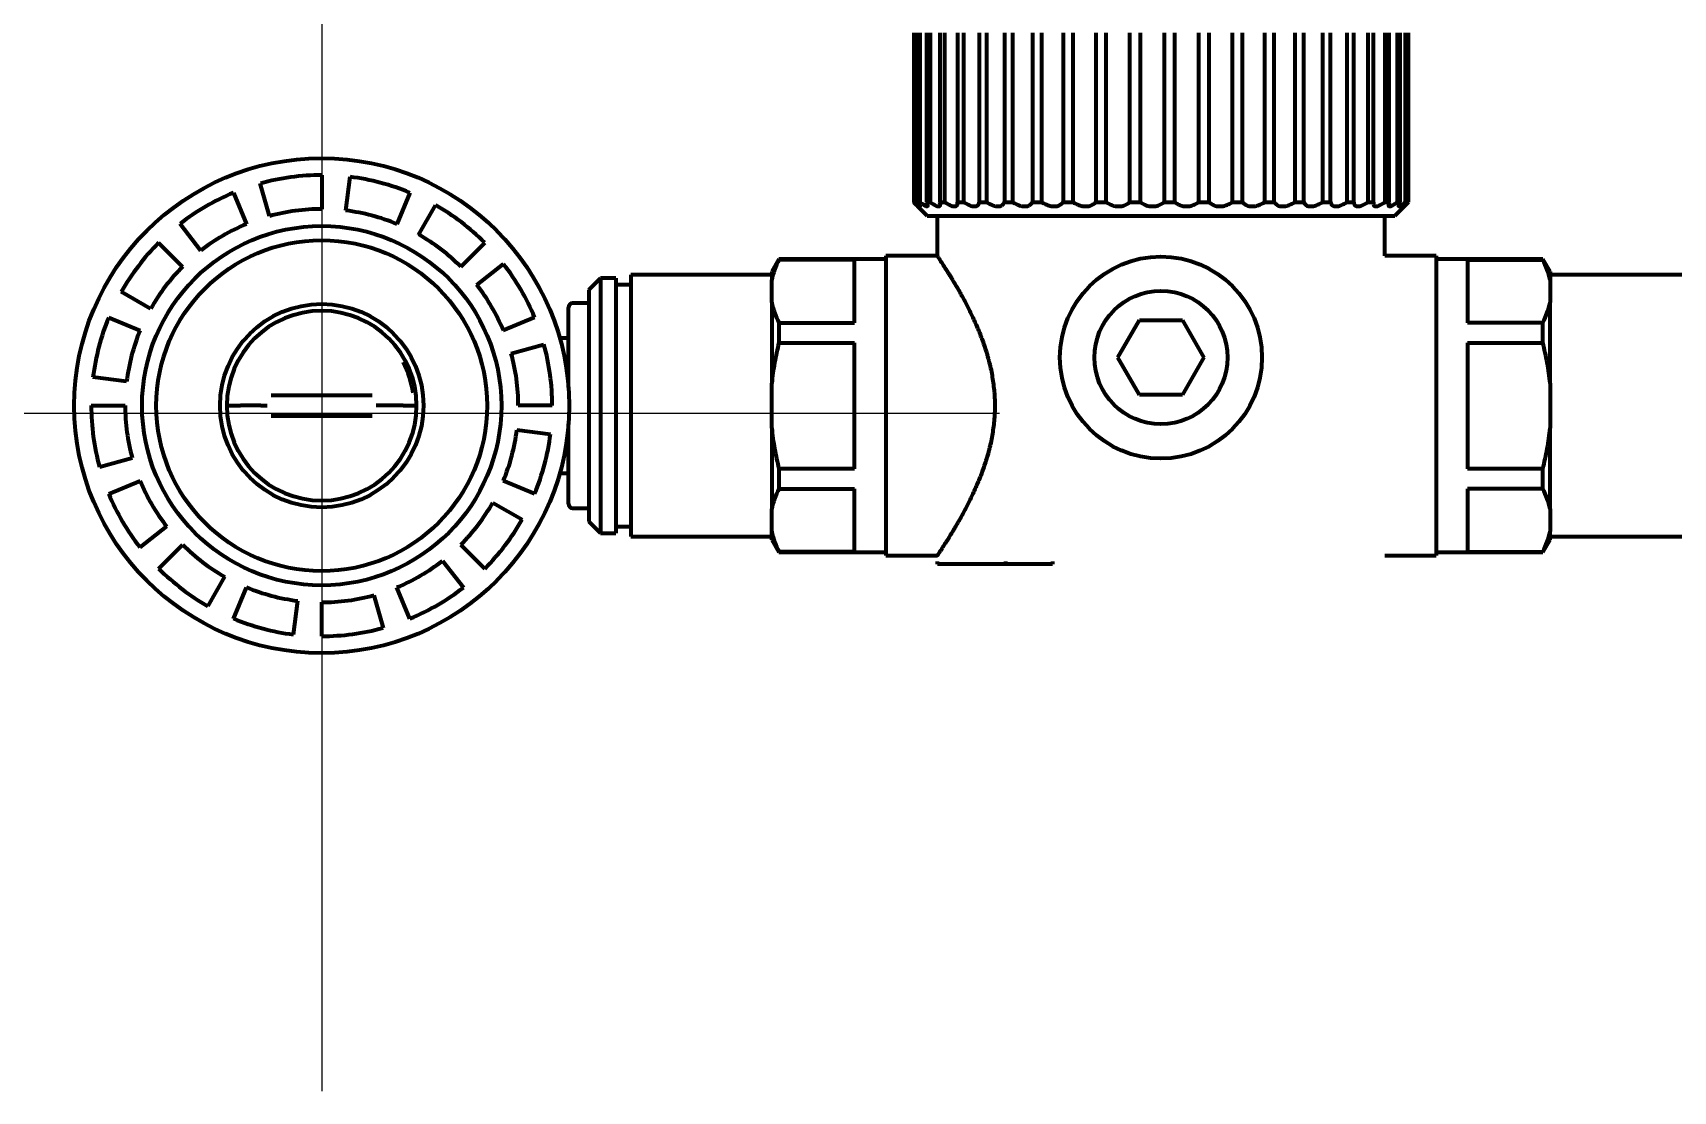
# Model space of a CAD drawing. Header units: inches. Extents: x -3077 to 7201, y 316 to 5463.
# Drawn here: x 6861.5 to 6982.5, y 1955.2 to 2033.3 of the extents above; entities that cross this region are included whole.
import ezdxf

# ---------------------------------------------------------------- set-up
doc = ezdxf.new("R2010")
doc.units = ezdxf.units.IN

# ---------------------------------------------------------------- blocks, each defined once
blk = doc.blocks.new('A$C773D0E90')
at = {"color": 4}
for p, q in [((0, 50), (0, -50)), ((-50, 0), (50, 0))]:
    blk.add_line(p, q, dxfattribs=at)

msp = doc.modelspace()

# ---------------------------------------------------------------- linework, layer by layer
at = {"linetype": 'Continuous', "lineweight": 70}
for p, q in [((6926.48, 2033.26), (6926.48, 2020.76)), ((6926.53, 2020.76), (6926.53, 2033.26)), ((6926.78, 2033.26), (6926.78, 2020.76)), ((6926.94, 2020.76), (6926.94, 2033.26)), ((6927.42, 2033.26), (6927.42, 2020.76)), ((6927.7, 2020.76), (6927.7, 2033.26)), ((6928.41, 2033.26), (6928.41, 2020.76)), ((6928.78, 2020.76), (6928.78, 2033.26)), ((6929.71, 2033.26), (6929.71, 2020.76)), ((6930.18, 2020.76), (6930.18, 2033.26)), ((6931.3, 2033.26), (6931.3, 2020.76)), ((6931.86, 2020.76), (6931.86, 2033.26)), ((6933.16, 2033.26), (6933.16, 2020.76)), ((6933.79, 2020.76), (6933.79, 2033.26)), ((6935.23, 2033.26), (6935.23, 2020.76)), ((6935.93, 2020.76), (6935.93, 2033.26)), ((6937.5, 2033.26), (6937.5, 2020.76)), ((6938.24, 2020.76), (6938.24, 2033.26)), ((6939.9, 2033.26), (6939.9, 2020.76)), ((6940.68, 2020.76), (6940.68, 2033.26)), ((6942.4, 2033.26), (6942.4, 2020.76)), ((6943.2, 2020.76), (6943.2, 2033.26)), ((6944.94, 2033.26), (6944.94, 2020.76)), ((6945.74, 2020.76), (6945.74, 2033.26)), ((6947.48, 2033.26), (6947.48, 2020.76)), ((6948.27, 2020.76), (6948.27, 2033.26)), ((6949.96, 2033.26), (6949.96, 2020.76)), ((6950.73, 2020.76), (6950.73, 2033.26)), ((6952.34, 2033.26), (6952.34, 2020.76)), ((6953.07, 2020.76), (6953.07, 2033.26)), ((6954.58, 2033.26), (6954.58, 2020.76)), ((6955.24, 2020.76), (6955.24, 2033.26)), ((6956.62, 2033.26), (6956.62, 2020.76)), ((6957.21, 2020.76), (6957.21, 2033.26)), ((6958.42, 2033.26), (6958.42, 2020.76)), ((6958.94, 2020.76), (6958.94, 2033.26)), ((6959.97, 2033.26), (6959.97, 2020.76)), ((6960.39, 2020.76), (6960.39, 2033.26)), ((6961.21, 2033.26), (6961.21, 2020.76)), ((6961.54, 2020.76), (6961.54, 2033.26)), ((6962.13, 2033.26), (6962.13, 2020.76)), ((6962.36, 2020.76), (6962.36, 2033.26)), ((6962.72, 2033.26), (6962.72, 2020.76)), ((6962.83, 2020.76), (6962.83, 2033.26)), ((6962.95, 2033.26), (6962.95, 2020.76)), ((6962.96, 2020.76), (6962.96, 2033.26)), ((6878.95, 2019.73), (6878.28, 2022.14)), ((6882.81, 2022.76), (6882.81, 2020.26)), ((6884.59, 2020.15), (6884.9, 2022.63)), ((6876.3, 2021.46), (6877.26, 2019.15)), ((6889.31, 2021.46), (6888.35, 2019.15)), ((6889.96, 2018.37), (6891.2, 2020.54)), ((6926.48, 2020.76), (6926.53, 2020.76)), ((6926.78, 2020.76), (6926.94, 2020.76)), ((6927.42, 2020.76), (6927.7, 2020.76)), ((6928.41, 2020.76), (6928.78, 2020.76)), ((6929.71, 2020.76), (6930.18, 2020.76)), ((6931.3, 2020.76), (6931.86, 2020.76)), ((6933.16, 2020.76), (6933.79, 2020.76)), ((6935.23, 2020.76), (6935.93, 2020.76)), ((6937.5, 2020.76), (6938.24, 2020.76)), ((6939.9, 2020.76), (6940.68, 2020.76)), ((6942.4, 2020.76), (6943.2, 2020.76)), ((6944.94, 2020.76), (6945.74, 2020.76)), ((6947.48, 2020.76), (6948.27, 2020.76)), ((6949.96, 2020.76), (6950.73, 2020.76)), ((6952.34, 2020.76), (6953.07, 2020.76)), ((6954.58, 2020.76), (6955.24, 2020.76)), ((6956.62, 2020.76), (6957.21, 2020.76)), ((6958.42, 2020.76), (6958.94, 2020.76)), ((6959.97, 2020.76), (6960.39, 2020.76)), ((6960.39, 2020.76), (6960.38, 2020.65)), ((6961.21, 2020.76), (6961.54, 2020.76)), ((6961.96, 2019.76), (6962.96, 2020.76)), ((6962.13, 2020.76), (6962.36, 2020.76)), ((6962.72, 2020.76), (6962.83, 2020.76)), ((6962.96, 2020.76), (6962.95, 2020.76)), ((6926.76, 2020.46), (6927.46, 2019.76)), ((6927.46, 2019.76), (6961.96, 2019.76)), ((6928.21, 2019.76), (6928.21, 2016.81)), ((6961.21, 2016.81), (6961.21, 2019.76)), ((6873.89, 2017.19), (6872.36, 2019.17)), ((6870.78, 2017.78), (6872.55, 2016.01)), ((6894.83, 2017.78), (6893.06, 2016.01)), ((6894.24, 2014.67), (6896.21, 2016.21)), ((6916.53, 2016.56), (6916.01, 2015.65)), ((6916.53, 2016.52), (6916.53, 2016.56)), ((6924.41, 2016.56), (6916.53, 2016.56)), ((6922.11, 2016.52), (6916.53, 2016.52)), ((6922.11, 2011.88), (6922.11, 2016.52)), ((6924.41, 2016.81), (6924.41, 2005.76)), ((6928.21, 2016.81), (6924.41, 2016.81)), ((6965.01, 2016.81), (6961.21, 2016.81)), ((6965.01, 2016.81), (6965.01, 1994.71)), ((6972.88, 2016.56), (6965.01, 2016.56)), ((6967.31, 2016.52), (6967.31, 2011.88)), ((6967.31, 2016.52), (6972.88, 2016.52)), ((6972.88, 2016.56), (6972.88, 2016.52)), ((6973.41, 2015.65), (6972.88, 2016.56)), ((6903.36, 2015.16), (6902.51, 2014.31)), ((6903.36, 2015.16), (6903.36, 1996.36)), ((6904.51, 2015.16), (6903.36, 2015.16)), ((6904.51, 2015.16), (6904.51, 1996.36)), ((6905.61, 2014.66), (6904.51, 2014.66)), ((6905.61, 2015.41), (6905.61, 1996.11)), ((6916.01, 2015.41), (6905.61, 2015.41)), ((6916.01, 2015.65), (6916.01, 2015.03)), ((6916.01, 2013.37), (6916.01, 2015.03)), ((6973.41, 2015.65), (6973.41, 2015.03)), ((6983.81, 2015.41), (6973.41, 2015.41)), ((6973.41, 2015.03), (6973.41, 2013.37)), ((6870.19, 2012.91), (6868.02, 2014.15)), ((6902.51, 2013.31), (6901.31, 2013.31)), ((6902.51, 2014.31), (6902.51, 1997.21)), ((6916.01, 2013.37), (6916.01, 2007.42)), ((6973.41, 2007.42), (6973.41, 2013.37)), ((6867.1, 2012.26), (6869.41, 2011.3)), ((6898.51, 2012.26), (6896.2, 2011.3)), ((6901.01, 2007.11), (6901.01, 2013.01)), ((6941.53, 2009.31), (6943.12, 2012.06)), ((6943.12, 2012.06), (6946.29, 2012.06)), ((6946.29, 2012.06), (6947.88, 2009.31)), ((6916.53, 2011.88), (6922.11, 2011.88)), ((6916.53, 2011.88), (6916.53, 2010.4)), ((6972.88, 2011.88), (6967.31, 2011.88)), ((6972.88, 2010.4), (6972.88, 2011.88)), ((6896.78, 2009.61), (6899.19, 2010.28)), ((6901.01, 2010.73), (6900.36, 2010.73)), ((6916.53, 2010.4), (6922.11, 2010.4)), ((6922.11, 2001.11), (6922.11, 2010.4)), ((6967.31, 2010.4), (6967.31, 2001.11)), ((6967.31, 2010.4), (6972.88, 2010.4)), ((6943.12, 2006.56), (6941.53, 2009.31)), ((6947.88, 2009.31), (6946.29, 2006.56)), ((6868.42, 2007.54), (6865.93, 2007.85)), ((6916.01, 2004.09), (6916.01, 2007.42)), ((6973.41, 2007.42), (6973.41, 2004.09)), ((6880.23, 2006.51), (6879.07, 2006.51)), ((6880.97, 2006.51), (6880.23, 2006.51)), ((6884.64, 2006.51), (6880.97, 2006.51)), ((6885.38, 2006.51), (6884.64, 2006.51)), ((6886.54, 2006.51), (6885.38, 2006.51)), ((6946.29, 2006.56), (6943.12, 2006.56)), ((6865.81, 2005.76), (6868.31, 2005.76)), ((6878.31, 2005.76), (6876.81, 2005.76)), ((6879.07, 2005.01), (6880.23, 2005.01)), ((6880.23, 2005.01), (6880.97, 2005.01)), ((6880.97, 2005.01), (6884.64, 2005.01)), ((6884.64, 2005.01), (6885.38, 2005.01)), ((6885.38, 2005.01), (6886.54, 2005.01)), ((6888.81, 2005.76), (6887.3, 2005.76)), ((6899.81, 2005.76), (6897.31, 2005.76)), ((6924.41, 2005.76), (6924.41, 1994.71)), ((6897.2, 2003.97), (6899.68, 2003.66)), ((6901.01, 1998.51), (6901.01, 2004.41)), ((6916.01, 2004.09), (6916.01, 1998.14)), ((6973.41, 1998.14), (6973.41, 2004.09)), ((6868.83, 2001.9), (6866.42, 2001.23)), ((6867.1, 1999.25), (6869.41, 2000.21)), ((6898.51, 1999.25), (6896.2, 2000.21)), ((6900.36, 2000.78), (6901.01, 2000.78)), ((6922.11, 2001.11), (6916.53, 2001.11)), ((6916.53, 2001.11), (6916.53, 1999.63)), ((6972.88, 2001.11), (6967.31, 2001.11)), ((6972.88, 1999.63), (6972.88, 2001.11)), ((6916.53, 1999.63), (6922.11, 1999.63)), ((6922.11, 1994.99), (6922.11, 1999.63)), ((6967.31, 1999.63), (6967.31, 1994.99)), ((6972.88, 1999.63), (6967.31, 1999.63)), ((6895.42, 1998.6), (6897.59, 1997.37)), ((6901.31, 1998.21), (6902.51, 1998.21)), ((6916.01, 1996.48), (6916.01, 1998.14)), ((6973.41, 1998.14), (6973.41, 1996.48)), ((6871.37, 1996.84), (6869.4, 1995.31)), ((6902.51, 1997.21), (6903.36, 1996.36)), ((6903.36, 1996.36), (6904.51, 1996.36)), ((6904.51, 1996.86), (6905.61, 1996.86)), ((6916.01, 1995.86), (6916.01, 1996.48)), ((6973.41, 1995.86), (6973.41, 1996.48)), ((6870.78, 1993.73), (6872.55, 1995.5)), ((6894.83, 1993.73), (6893.06, 1995.5)), ((6905.61, 1996.11), (6916.01, 1996.11)), ((6916.01, 1995.86), (6916.53, 1994.96)), ((6972.88, 1994.96), (6973.41, 1995.86)), ((6973.41, 1996.11), (6983.81, 1996.11)), ((6891.72, 1994.32), (6893.26, 1992.35)), ((6922.11, 1994.99), (6916.53, 1994.99)), ((6916.53, 1994.99), (6916.53, 1994.96)), ((6916.53, 1994.96), (6924.41, 1994.96)), ((6924.41, 1994.71), (6928.21, 1994.71)), ((6928.24, 1994.06), (6928.24, 1994.26)), ((6933.24, 1994.06), (6928.24, 1994.06)), ((6933.24, 1994.26), (6933.24, 1994.06)), ((6936.7, 1994.06), (6933.24, 1994.06)), ((6936.7, 1994.26), (6936.7, 1994.06)), ((6961.21, 1994.71), (6965.01, 1994.71)), ((6965.01, 1994.96), (6972.88, 1994.96)), ((6967.31, 1994.99), (6972.88, 1994.99)), ((6972.88, 1994.96), (6972.88, 1994.99)), ((6875.65, 1993.14), (6874.42, 1990.97)), ((6876.3, 1990.05), (6877.26, 1992.36)), ((6886.66, 1991.78), (6887.33, 1989.37)), ((6889.31, 1990.05), (6888.35, 1992.36)), ((6881.02, 1991.37), (6880.71, 1988.89)), ((6882.81, 1988.76), (6882.81, 1991.26))]:
    msp.add_line(p, q, dxfattribs=at)
for centre, radius in [((6882.81, 2005.76), 18.25), ((6882.81, 2005.76), 13.25), ((6882.81, 2005.76), 12.2), ((6944.71, 2009.31), 7.45), ((6944.71, 2009.31), 4.91), ((6882.81, 2005.76), 7.5)]:
    msp.add_circle(centre, radius, dxfattribs=at)
for centre, radius, start, end in [((6882.81, 2005.76), 17, 90, 105.4286), ((6882.81, 2005.76), 17, 67.5, 82.9286), ((6882.81, 2005.76), 17, 112.5, 127.9286), ((6882.81, 2005.76), 17, 45, 60.4286), ((6882.81, 2005.76), 14.5, 90, 105.4286), ((6882.81, 2005.76), 14.5, 67.5, 82.9286), ((6882.81, 2005.76), 14.5, 112.5, 127.9286), ((6882.81, 2005.76), 14.5, 45, 60.4286), ((6882.81, 2005.76), 17, 135, 150.4286), ((6882.81, 2005.76), 14.5, 135, 150.4286), ((6882.81, 2005.76), 17, 22.5, 37.9286), ((6882.81, 2005.76), 14.5, 22.5, 37.9286), ((6901.31, 2013.01), 0.3, 90, 180), ((6882.81, 2005.76), 17, 157.5, 172.9286), ((6882.81, 2005.76), 7, 0, 180), ((6882.81, 2005.76), 14.5, 157.5, 172.9286), ((6882.81, 2005.76), 17, 0, 15.4286), ((6882.81, 2005.76), 6.8, 7.9664, 28.0765), ((6882.81, 2005.76), 14.5, 0, 15.4286), ((6882.81, 2005.76), 17, 180, 195.4286), ((6882.81, 2005.76), 14.5, 180, 195.4286), ((6882.81, 2005.76), 7, 180, 0), ((6882.81, 2005.76), 14.5, 337.5, 352.9286), ((6882.81, 2005.76), 17, 337.5, 352.9286), ((6882.81, 2005.76), 14.5, 202.5, 217.9286), ((6882.81, 2005.76), 17, 202.5, 217.9286), ((6882.81, 2005.76), 14.5, 315, 330.4286), ((6901.31, 1998.51), 0.3, 180, 270), ((6882.81, 2005.76), 17, 315, 330.4286), ((6882.81, 2005.76), 14.5, 225, 240.4286), ((6882.81, 2005.76), 14.5, 292.5, 307.9286), ((6882.81, 2005.76), 17, 225, 240.4286), ((6882.81, 2005.76), 14.5, 247.5, 262.9286), ((6882.81, 2005.76), 14.5, 270, 285.4286), ((6882.81, 2005.76), 17, 292.5, 307.9286), ((6882.81, 2005.76), 17, 247.5, 262.9286), ((6882.81, 2005.76), 17, 270, 285.4286)]:
    msp.add_arc(centre, radius, start, end, dxfattribs=at)
for points, knots in [([(6926.76, 2020.46), (6926.76, 2020.46), (6926.75, 2020.46), (6926.73, 2020.48), (6926.72, 2020.49), (6926.71, 2020.51), (6926.7, 2020.51), (6926.69, 2020.53), (6926.68, 2020.53), (6926.65, 2020.57), (6926.62, 2020.6), (6926.58, 2020.64), (6926.57, 2020.65), (6926.55, 2020.67), (6926.53, 2020.7), (6926.5, 2020.73), (6926.48, 2020.76)], [0, 0, 0, 0, 0.249367, 0.249367, 0.374472, 0.374472, 0.437025, 0.437025, 0.499578, 0.499578, 0.749789, 0.749789, 0.812342, 0.812342, 0.874894, 1, 1, 1, 1]), ([(6926.53, 2020.76), (6926.58, 2020.71), (6926.63, 2020.67), (6926.69, 2020.62), (6926.71, 2020.6), (6926.74, 2020.58), (6926.75, 2020.57), (6926.77, 2020.55), (6926.78, 2020.55), (6926.82, 2020.51), (6926.85, 2020.49), (6926.89, 2020.47), (6926.9, 2020.47), (6926.91, 2020.46), (6926.92, 2020.46), (6926.92, 2020.46), (6926.93, 2020.46), (6926.94, 2020.46), (6926.95, 2020.46), (6926.94, 2020.48), (6926.94, 2020.48), (6926.94, 2020.49), (6926.94, 2020.51), (6926.93, 2020.53), (6926.91, 2020.55), (6926.9, 2020.57), (6926.88, 2020.6), (6926.87, 2020.62), (6926.84, 2020.67), (6926.81, 2020.71), (6926.78, 2020.76)], [0, 0, 0, 0, 0.125, 0.125, 0.1875, 0.1875, 0.21875, 0.21875, 0.25, 0.25, 0.375, 0.375, 0.4375, 0.4375, 0.46875, 0.46875, 0.5, 0.5, 0.625, 0.625, 0.65625, 0.65625, 0.6875, 0.75, 0.75, 0.8125, 0.8125, 0.875, 0.875, 1, 1, 1, 1]), ([(6926.94, 2020.76), (6927, 2020.71), (6927.05, 2020.67), (6927.13, 2020.62), (6927.15, 2020.6), (6927.19, 2020.58), (6927.2, 2020.57), (6927.22, 2020.55), (6927.23, 2020.55), (6927.29, 2020.51), (6927.33, 2020.49), (6927.38, 2020.47), (6927.4, 2020.47), (6927.42, 2020.46), (6927.43, 2020.46), (6927.44, 2020.46), (6927.44, 2020.46), (6927.47, 2020.46), (6927.49, 2020.46), (6927.5, 2020.48), (6927.5, 2020.48), (6927.51, 2020.49), (6927.51, 2020.51), (6927.51, 2020.53), (6927.51, 2020.55), (6927.5, 2020.57), (6927.49, 2020.6), (6927.49, 2020.62), (6927.47, 2020.67), (6927.45, 2020.71), (6927.42, 2020.76)], [0, 0, 0, 0, 0.125, 0.125, 0.1875, 0.1875, 0.21875, 0.21875, 0.25, 0.25, 0.375, 0.375, 0.4375, 0.4375, 0.46875, 0.46875, 0.5, 0.5, 0.625, 0.625, 0.65625, 0.65625, 0.6875, 0.75, 0.75, 0.8125, 0.8125, 0.875, 0.875, 1, 1, 1, 1]), ([(6927.7, 2020.76), (6927.76, 2020.71), (6927.82, 2020.67), (6927.9, 2020.62), (6927.93, 2020.6), (6927.97, 2020.58), (6927.99, 2020.57), (6928.02, 2020.55), (6928.03, 2020.55), (6928.1, 2020.51), (6928.14, 2020.49), (6928.21, 2020.47), (6928.23, 2020.47), (6928.26, 2020.46), (6928.27, 2020.46), (6928.29, 2020.46), (6928.3, 2020.46), (6928.34, 2020.46), (6928.37, 2020.46), (6928.39, 2020.48), (6928.4, 2020.48), (6928.41, 2020.49), (6928.42, 2020.51), (6928.43, 2020.53), (6928.43, 2020.55), (6928.44, 2020.57), (6928.44, 2020.6), (6928.44, 2020.62), (6928.43, 2020.67), (6928.42, 2020.71), (6928.41, 2020.76)], [0, 0, 0, 0, 0.125, 0.125, 0.1875, 0.1875, 0.21875, 0.21875, 0.25, 0.25, 0.375, 0.375, 0.4375, 0.4375, 0.46875, 0.46875, 0.5, 0.5, 0.625, 0.625, 0.65625, 0.65625, 0.6875, 0.75, 0.75, 0.8125, 0.8125, 0.875, 0.875, 1, 1, 1, 1]), ([(6928.78, 2020.76), (6928.85, 2020.71), (6928.91, 2020.67), (6929.01, 2020.62), (6929.04, 2020.6), (6929.09, 2020.58), (6929.1, 2020.57), (6929.13, 2020.55), (6929.15, 2020.55), (6929.22, 2020.51), (6929.28, 2020.49), (6929.36, 2020.47), (6929.39, 2020.47), (6929.42, 2020.46), (6929.44, 2020.46), (6929.46, 2020.46), (6929.47, 2020.46), (6929.53, 2020.46), (6929.56, 2020.46), (6929.6, 2020.48), (6929.61, 2020.48), (6929.62, 2020.49), (6929.64, 2020.51), (6929.66, 2020.53), (6929.68, 2020.55), (6929.69, 2020.57), (6929.7, 2020.6), (6929.7, 2020.62), (6929.71, 2020.67), (6929.71, 2020.71), (6929.71, 2020.76)], [0, 0, 0, 0, 0.125, 0.125, 0.1875, 0.1875, 0.21875, 0.21875, 0.25, 0.25, 0.375, 0.375, 0.4375, 0.4375, 0.46875, 0.46875, 0.5, 0.5, 0.625, 0.625, 0.65625, 0.65625, 0.6875, 0.75, 0.75, 0.8125, 0.8125, 0.875, 0.875, 1, 1, 1, 1]), ([(6930.18, 2020.76), (6930.25, 2020.71), (6930.32, 2020.67), (6930.42, 2020.62), (6930.45, 2020.6), (6930.5, 2020.58), (6930.52, 2020.57), (6930.56, 2020.55), (6930.57, 2020.55), (6930.66, 2020.51), (6930.72, 2020.49), (6930.81, 2020.47), (6930.84, 2020.47), (6930.89, 2020.46), (6930.9, 2020.46), (6930.93, 2020.46), (6930.94, 2020.46), (6931.01, 2020.46), (6931.05, 2020.46), (6931.11, 2020.48), (6931.12, 2020.48), (6931.14, 2020.49), (6931.16, 2020.51), (6931.19, 2020.53), (6931.22, 2020.55), (6931.23, 2020.57), (6931.25, 2020.6), (6931.26, 2020.62), (6931.29, 2020.67), (6931.3, 2020.71), (6931.3, 2020.76)], [0, 0, 0, 0, 0.125, 0.125, 0.1875, 0.1875, 0.21875, 0.21875, 0.25, 0.25, 0.375, 0.375, 0.4375, 0.4375, 0.46875, 0.46875, 0.5, 0.5, 0.625, 0.625, 0.65625, 0.65625, 0.6875, 0.75, 0.75, 0.8125, 0.8125, 0.875, 0.875, 1, 1, 1, 1]), ([(6931.86, 2020.76), (6931.93, 2020.71), (6932, 2020.67), (6932.11, 2020.62), (6932.14, 2020.6), (6932.2, 2020.58), (6932.22, 2020.57), (6932.25, 2020.55), (6932.27, 2020.55), (6932.36, 2020.51), (6932.43, 2020.49), (6932.53, 2020.47), (6932.57, 2020.47), (6932.61, 2020.46), (6932.63, 2020.46), (6932.66, 2020.46), (6932.68, 2020.46), (6932.75, 2020.46), (6932.81, 2020.46), (6932.87, 2020.48), (6932.89, 2020.48), (6932.91, 2020.49), (6932.95, 2020.51), (6932.98, 2020.53), (6933.02, 2020.55), (6933.03, 2020.57), (6933.07, 2020.6), (6933.08, 2020.62), (6933.12, 2020.67), (6933.14, 2020.71), (6933.16, 2020.76)], [0, 0, 0, 0, 0.125, 0.125, 0.1875, 0.1875, 0.21875, 0.21875, 0.25, 0.25, 0.375, 0.375, 0.4375, 0.4375, 0.46875, 0.46875, 0.5, 0.5, 0.625, 0.625, 0.65625, 0.65625, 0.6875, 0.75, 0.75, 0.8125, 0.8125, 0.875, 0.875, 1, 1, 1, 1]), ([(6933.79, 2020.76), (6933.86, 2020.71), (6933.93, 2020.67), (6934.04, 2020.62), (6934.08, 2020.6), (6934.13, 2020.58), (6934.15, 2020.57), (6934.19, 2020.55), (6934.21, 2020.55), (6934.3, 2020.51), (6934.38, 2020.49), (6934.49, 2020.47), (6934.53, 2020.47), (6934.58, 2020.46), (6934.6, 2020.46), (6934.63, 2020.46), (6934.65, 2020.46), (6934.74, 2020.46), (6934.8, 2020.46), (6934.87, 2020.48), (6934.89, 2020.48), (6934.92, 2020.49), (6934.96, 2020.51), (6935, 2020.53), (6935.04, 2020.55), (6935.07, 2020.57), (6935.11, 2020.6), (6935.13, 2020.62), (6935.18, 2020.67), (6935.21, 2020.71), (6935.23, 2020.76)], [0, 0, 0, 0, 0.125, 0.125, 0.1875, 0.1875, 0.21875, 0.21875, 0.25, 0.25, 0.375, 0.375, 0.4375, 0.4375, 0.46875, 0.46875, 0.5, 0.5, 0.625, 0.625, 0.65625, 0.65625, 0.6875, 0.75, 0.75, 0.8125, 0.8125, 0.875, 0.875, 1, 1, 1, 1]), ([(6935.93, 2020.76), (6936, 2020.71), (6936.07, 2020.67), (6936.18, 2020.62), (6936.22, 2020.6), (6936.28, 2020.58), (6936.3, 2020.57), (6936.34, 2020.55), (6936.35, 2020.55), (6936.45, 2020.51), (6936.53, 2020.49), (6936.64, 2020.47), (6936.68, 2020.47), (6936.74, 2020.46), (6936.76, 2020.46), (6936.8, 2020.46), (6936.82, 2020.46), (6936.91, 2020.46), (6936.98, 2020.46), (6937.06, 2020.48), (6937.08, 2020.48), (6937.11, 2020.49), (6937.16, 2020.51), (6937.2, 2020.53), (6937.26, 2020.55), (6937.28, 2020.57), (6937.34, 2020.6), (6937.36, 2020.62), (6937.43, 2020.67), (6937.46, 2020.71), (6937.5, 2020.76)], [0, 0, 0, 0, 0.125, 0.125, 0.1875, 0.1875, 0.21875, 0.21875, 0.25, 0.25, 0.375, 0.375, 0.4375, 0.4375, 0.46875, 0.46875, 0.5, 0.5, 0.625, 0.625, 0.65625, 0.65625, 0.6875, 0.75, 0.75, 0.8125, 0.8125, 0.875, 0.875, 1, 1, 1, 1]), ([(6938.24, 2020.76), (6938.31, 2020.71), (6938.38, 2020.67), (6938.49, 2020.62), (6938.53, 2020.6), (6938.58, 2020.58), (6938.6, 2020.57), (6938.64, 2020.55), (6938.66, 2020.55), (6938.76, 2020.51), (6938.84, 2020.49), (6938.96, 2020.47), (6939, 2020.47), (6939.06, 2020.46), (6939.08, 2020.46), (6939.12, 2020.46), (6939.14, 2020.46), (6939.24, 2020.46), (6939.31, 2020.46), (6939.4, 2020.48), (6939.42, 2020.48), (6939.46, 2020.49), (6939.51, 2020.51), (6939.56, 2020.53), (6939.62, 2020.55), (6939.65, 2020.57), (6939.71, 2020.6), (6939.73, 2020.62), (6939.81, 2020.67), (6939.86, 2020.71), (6939.9, 2020.76)], [0, 0, 0, 0, 0.125, 0.125, 0.1875, 0.1875, 0.21875, 0.21875, 0.25, 0.25, 0.375, 0.375, 0.4375, 0.4375, 0.46875, 0.46875, 0.5, 0.5, 0.625, 0.625, 0.65625, 0.65625, 0.6875, 0.75, 0.75, 0.8125, 0.8125, 0.875, 0.875, 1, 1, 1, 1]), ([(6940.68, 2020.76), (6940.75, 2020.71), (6940.81, 2020.67), (6940.92, 2020.62), (6940.95, 2020.6), (6941.01, 2020.58), (6941.03, 2020.57), (6941.07, 2020.55), (6941.09, 2020.55), (6941.18, 2020.51), (6941.26, 2020.49), (6941.38, 2020.47), (6941.42, 2020.47), (6941.48, 2020.46), (6941.51, 2020.46), (6941.55, 2020.46), (6941.57, 2020.46), (6941.67, 2020.46), (6941.75, 2020.46), (6941.84, 2020.48), (6941.86, 2020.48), (6941.9, 2020.49), (6941.96, 2020.51), (6942.01, 2020.53), (6942.08, 2020.55), (6942.11, 2020.57), (6942.18, 2020.6), (6942.21, 2020.62), (6942.3, 2020.67), (6942.35, 2020.71), (6942.4, 2020.76)], [0, 0, 0, 0, 0.125, 0.125, 0.1875, 0.1875, 0.21875, 0.21875, 0.25, 0.25, 0.375, 0.375, 0.4375, 0.4375, 0.46875, 0.46875, 0.5, 0.5, 0.625, 0.625, 0.65625, 0.65625, 0.6875, 0.75, 0.75, 0.8125, 0.8125, 0.875, 0.875, 1, 1, 1, 1]), ([(6943.2, 2020.76), (6943.26, 2020.71), (6943.32, 2020.67), (6943.42, 2020.62), (6943.45, 2020.6), (6943.51, 2020.58), (6943.53, 2020.57), (6943.56, 2020.55), (6943.58, 2020.55), (6943.67, 2020.51), (6943.75, 2020.49), (6943.87, 2020.47), (6943.91, 2020.47), (6943.97, 2020.46), (6944, 2020.46), (6944.04, 2020.46), (6944.06, 2020.46), (6944.16, 2020.46), (6944.24, 2020.46), (6944.34, 2020.48), (6944.36, 2020.48), (6944.4, 2020.49), (6944.46, 2020.51), (6944.52, 2020.53), (6944.59, 2020.55), (6944.62, 2020.57), (6944.69, 2020.6), (6944.73, 2020.62), (6944.82, 2020.67), (6944.88, 2020.71), (6944.94, 2020.76)], [0, 0, 0, 0, 0.125, 0.125, 0.1875, 0.1875, 0.21875, 0.21875, 0.25, 0.25, 0.375, 0.375, 0.4375, 0.4375, 0.46875, 0.46875, 0.5, 0.5, 0.625, 0.625, 0.65625, 0.65625, 0.6875, 0.75, 0.75, 0.8125, 0.8125, 0.875, 0.875, 1, 1, 1, 1]), ([(6945.74, 2020.76), (6945.8, 2020.71), (6945.85, 2020.67), (6945.95, 2020.62), (6945.98, 2020.6), (6946.03, 2020.58), (6946.05, 2020.57), (6946.08, 2020.55), (6946.1, 2020.55), (6946.19, 2020.51), (6946.26, 2020.49), (6946.38, 2020.47), (6946.42, 2020.47), (6946.48, 2020.46), (6946.5, 2020.46), (6946.54, 2020.46), (6946.56, 2020.46), (6946.66, 2020.46), (6946.74, 2020.46), (6946.85, 2020.48), (6946.87, 2020.48), (6946.91, 2020.49), (6946.97, 2020.51), (6947.03, 2020.53), (6947.1, 2020.55), (6947.14, 2020.57), (6947.21, 2020.6), (6947.25, 2020.62), (6947.35, 2020.67), (6947.42, 2020.71), (6947.48, 2020.76)], [0, 0, 0, 0, 0.125, 0.125, 0.1875, 0.1875, 0.21875, 0.21875, 0.25, 0.25, 0.375, 0.375, 0.4375, 0.4375, 0.46875, 0.46875, 0.5, 0.5, 0.625, 0.625, 0.65625, 0.65625, 0.6875, 0.75, 0.75, 0.8125, 0.8125, 0.875, 0.875, 1, 1, 1, 1]), ([(6948.27, 2020.76), (6948.32, 2020.71), (6948.37, 2020.67), (6948.45, 2020.62), (6948.48, 2020.6), (6948.52, 2020.58), (6948.54, 2020.57), (6948.57, 2020.55), (6948.59, 2020.55), (6948.67, 2020.51), (6948.74, 2020.49), (6948.85, 2020.47), (6948.89, 2020.47), (6948.95, 2020.46), (6948.97, 2020.46), (6949.01, 2020.46), (6949.03, 2020.46), (6949.13, 2020.46), (6949.21, 2020.46), (6949.31, 2020.48), (6949.33, 2020.48), (6949.37, 2020.49), (6949.43, 2020.51), (6949.49, 2020.53), (6949.57, 2020.55), (6949.61, 2020.57), (6949.68, 2020.6), (6949.72, 2020.62), (6949.83, 2020.67), (6949.9, 2020.71), (6949.96, 2020.76)], [0, 0, 0, 0, 0.125, 0.125, 0.1875, 0.1875, 0.21875, 0.21875, 0.25, 0.25, 0.375, 0.375, 0.4375, 0.4375, 0.46875, 0.46875, 0.5, 0.5, 0.625, 0.625, 0.65625, 0.65625, 0.6875, 0.75, 0.75, 0.8125, 0.8125, 0.875, 0.875, 1, 1, 1, 1]), ([(6950.73, 2020.76), (6950.76, 2020.71), (6950.81, 2020.67), (6950.88, 2020.62), (6950.9, 2020.6), (6950.94, 2020.58), (6950.96, 2020.57), (6950.99, 2020.55), (6951, 2020.55), (6951.08, 2020.51), (6951.14, 2020.49), (6951.24, 2020.47), (6951.28, 2020.47), (6951.33, 2020.46), (6951.35, 2020.46), (6951.39, 2020.46), (6951.41, 2020.46), (6951.5, 2020.46), (6951.58, 2020.46), (6951.68, 2020.48), (6951.7, 2020.48), (6951.74, 2020.49), (6951.8, 2020.51), (6951.86, 2020.53), (6951.94, 2020.55), (6951.98, 2020.57), (6952.05, 2020.6), (6952.09, 2020.62), (6952.2, 2020.67), (6952.27, 2020.71), (6952.34, 2020.76)], [0, 0, 0, 0, 0.125, 0.125, 0.1875, 0.1875, 0.21875, 0.21875, 0.25, 0.25, 0.375, 0.375, 0.4375, 0.4375, 0.46875, 0.46875, 0.5, 0.5, 0.625, 0.625, 0.65625, 0.65625, 0.6875, 0.75, 0.75, 0.8125, 0.8125, 0.875, 0.875, 1, 1, 1, 1]), ([(6953.07, 2020.76), (6953.09, 2020.71), (6953.13, 2020.67), (6953.19, 2020.62), (6953.21, 2020.6), (6953.24, 2020.58), (6953.26, 2020.57), (6953.28, 2020.55), (6953.29, 2020.55), (6953.36, 2020.51), (6953.41, 2020.49), (6953.51, 2020.47), (6953.54, 2020.47), (6953.59, 2020.46), (6953.61, 2020.46), (6953.64, 2020.46), (6953.66, 2020.46), (6953.75, 2020.46), (6953.82, 2020.46), (6953.92, 2020.48), (6953.94, 2020.48), (6953.98, 2020.49), (6954.04, 2020.51), (6954.09, 2020.53), (6954.17, 2020.55), (6954.21, 2020.57), (6954.28, 2020.6), (6954.32, 2020.62), (6954.43, 2020.67), (6954.5, 2020.71), (6954.58, 2020.76)], [0, 0, 0, 0, 0.125, 0.125, 0.1875, 0.1875, 0.21875, 0.21875, 0.25, 0.25, 0.375, 0.375, 0.4375, 0.4375, 0.46875, 0.46875, 0.5, 0.5, 0.625, 0.625, 0.65625, 0.65625, 0.6875, 0.75, 0.75, 0.8125, 0.8125, 0.875, 0.875, 1, 1, 1, 1]), ([(6955.24, 2020.76), (6955.26, 2020.71), (6955.29, 2020.67), (6955.33, 2020.62), (6955.35, 2020.6), (6955.38, 2020.58), (6955.39, 2020.57), (6955.41, 2020.55), (6955.42, 2020.55), (6955.47, 2020.51), (6955.52, 2020.49), (6955.6, 2020.47), (6955.63, 2020.47), (6955.68, 2020.46), (6955.69, 2020.46), (6955.72, 2020.46), (6955.74, 2020.46), (6955.82, 2020.46), (6955.89, 2020.46), (6955.98, 2020.48), (6956, 2020.48), (6956.03, 2020.49), (6956.09, 2020.51), (6956.14, 2020.53), (6956.22, 2020.55), (6956.25, 2020.57), (6956.33, 2020.6), (6956.36, 2020.62), (6956.47, 2020.67), (6956.54, 2020.71), (6956.62, 2020.76)], [0, 0, 0, 0, 0.125, 0.125, 0.1875, 0.1875, 0.21875, 0.21875, 0.25, 0.25, 0.375, 0.375, 0.4375, 0.4375, 0.46875, 0.46875, 0.5, 0.5, 0.625, 0.625, 0.65625, 0.65625, 0.6875, 0.75, 0.75, 0.8125, 0.8125, 0.875, 0.875, 1, 1, 1, 1]), ([(6957.21, 2020.76), (6957.22, 2020.71), (6957.24, 2020.67), (6957.27, 2020.62), (6957.28, 2020.6), (6957.3, 2020.58), (6957.31, 2020.57), (6957.33, 2020.55), (6957.33, 2020.55), (6957.38, 2020.51), (6957.42, 2020.49), (6957.48, 2020.47), (6957.51, 2020.47), (6957.55, 2020.46), (6957.56, 2020.46), (6957.59, 2020.46), (6957.6, 2020.46), (6957.67, 2020.46), (6957.74, 2020.46), (6957.82, 2020.48), (6957.83, 2020.48), (6957.87, 2020.49), (6957.92, 2020.51), (6957.97, 2020.53), (6958.04, 2020.55), (6958.07, 2020.57), (6958.14, 2020.6), (6958.18, 2020.62), (6958.28, 2020.67), (6958.35, 2020.71), (6958.42, 2020.76)], [0, 0, 0, 0, 0.125, 0.125, 0.1875, 0.1875, 0.21875, 0.21875, 0.25, 0.25, 0.375, 0.375, 0.4375, 0.4375, 0.46875, 0.46875, 0.5, 0.5, 0.625, 0.625, 0.65625, 0.65625, 0.6875, 0.75, 0.75, 0.8125, 0.8125, 0.875, 0.875, 1, 1, 1, 1]), ([(6958.94, 2020.76), (6958.94, 2020.71), (6958.95, 2020.67), (6958.96, 2020.62), (6958.97, 2020.6), (6958.98, 2020.58), (6958.99, 2020.57), (6959, 2020.55), (6959, 2020.55), (6959.03, 2020.51), (6959.06, 2020.49), (6959.12, 2020.47), (6959.14, 2020.47), (6959.17, 2020.46), (6959.18, 2020.46), (6959.2, 2020.46), (6959.21, 2020.46), (6959.27, 2020.46), (6959.33, 2020.46), (6959.4, 2020.48), (6959.42, 2020.48), (6959.45, 2020.49), (6959.49, 2020.51), (6959.54, 2020.53), (6959.6, 2020.55), (6959.63, 2020.57), (6959.7, 2020.6), (6959.73, 2020.62), (6959.83, 2020.67), (6959.9, 2020.71), (6959.97, 2020.76)], [0, 0, 0, 0, 0.125, 0.125, 0.1875, 0.1875, 0.21875, 0.21875, 0.25, 0.25, 0.375, 0.375, 0.4375, 0.4375, 0.46875, 0.46875, 0.5, 0.5, 0.625, 0.625, 0.65625, 0.65625, 0.6875, 0.75, 0.75, 0.8125, 0.8125, 0.875, 0.875, 1, 1, 1, 1]), ([(6960.39, 2020.56), (6960.39, 2020.55), (6960.4, 2020.55), (6960.41, 2020.51), (6960.43, 2020.49), (6960.47, 2020.47), (6960.48, 2020.47), (6960.51, 2020.46), (6960.52, 2020.46), (6960.53, 2020.46), (6960.54, 2020.46), (6960.59, 2020.46), (6960.64, 2020.46), (6960.7, 2020.48), (6960.71, 2020.48), (6960.74, 2020.49), (6960.78, 2020.51), (6960.82, 2020.53), (6960.87, 2020.55), (6960.9, 2020.57), (6960.96, 2020.6), (6960.99, 2020.62), (6961.08, 2020.67), (6961.15, 2020.71), (6961.21, 2020.76)], [0, 0, 0, 0, 0.037999, 0.037999, 0.198333, 0.198333, 0.278499, 0.278499, 0.318583, 0.318583, 0.358666, 0.358666, 0.519, 0.519, 0.559083, 0.559083, 0.599166, 0.679333, 0.679333, 0.7595, 0.7595, 0.839667, 0.839667, 1, 1, 1, 1]), ([(6961.54, 2020.76), (6961.52, 2020.71), (6961.5, 2020.67), (6961.49, 2020.62), (6961.49, 2020.6), (6961.48, 2020.58), (6961.48, 2020.57), (6961.48, 2020.55), (6961.48, 2020.55), (6961.49, 2020.51), (6961.49, 2020.49), (6961.52, 2020.47), (6961.52, 2020.47), (6961.54, 2020.46), (6961.55, 2020.46), (6961.56, 2020.46), (6961.57, 2020.46), (6961.6, 2020.46), (6961.63, 2020.46), (6961.68, 2020.48), (6961.7, 2020.48), (6961.72, 2020.49), (6961.75, 2020.51), (6961.78, 2020.53), (6961.83, 2020.55), (6961.86, 2020.57), (6961.91, 2020.6), (6961.94, 2020.62), (6962.02, 2020.67), (6962.08, 2020.71), (6962.13, 2020.76)], [0, 0, 0, 0, 0.125, 0.125, 0.1875, 0.1875, 0.21875, 0.21875, 0.25, 0.25, 0.375, 0.375, 0.4375, 0.4375, 0.46875, 0.46875, 0.5, 0.5, 0.625, 0.625, 0.65625, 0.65625, 0.6875, 0.75, 0.75, 0.8125, 0.8125, 0.875, 0.875, 1, 1, 1, 1]), ([(6962.36, 2020.76), (6962.33, 2020.71), (6962.3, 2020.67), (6962.27, 2020.62), (6962.27, 2020.6), (6962.25, 2020.58), (6962.25, 2020.57), (6962.25, 2020.55), (6962.24, 2020.55), (6962.23, 2020.51), (6962.23, 2020.49), (6962.23, 2020.47), (6962.24, 2020.47), (6962.25, 2020.46), (6962.25, 2020.46), (6962.26, 2020.46), (6962.26, 2020.46), (6962.28, 2020.46), (6962.3, 2020.46), (6962.34, 2020.48), (6962.35, 2020.48), (6962.36, 2020.49), (6962.39, 2020.51), (6962.42, 2020.53), (6962.46, 2020.55), (6962.48, 2020.57), (6962.52, 2020.6), (6962.55, 2020.62), (6962.62, 2020.67), (6962.67, 2020.71), (6962.72, 2020.76)], [0, 0, 0, 0, 0.125, 0.125, 0.1875, 0.1875, 0.21875, 0.21875, 0.25, 0.25, 0.375, 0.375, 0.4375, 0.4375, 0.46875, 0.46875, 0.5, 0.5, 0.625, 0.625, 0.65625, 0.65625, 0.6875, 0.75, 0.75, 0.8125, 0.8125, 0.875, 0.875, 1, 1, 1, 1]), ([(6962.83, 2020.76), (6962.79, 2020.71), (6962.76, 2020.67), (6962.72, 2020.62), (6962.7, 2020.6), (6962.68, 2020.58), (6962.68, 2020.57), (6962.67, 2020.55), (6962.66, 2020.55), (6962.64, 2020.51), (6962.62, 2020.49), (6962.61, 2020.47), (6962.61, 2020.47), (6962.61, 2020.46), (6962.61, 2020.46), (6962.61, 2020.46), (6962.61, 2020.46), (6962.62, 2020.46), (6962.63, 2020.46), (6962.65, 2020.48), (6962.66, 2020.48), (6962.67, 2020.49), (6962.69, 2020.51), (6962.71, 2020.53), (6962.74, 2020.55), (6962.75, 2020.57), (6962.79, 2020.6), (6962.81, 2020.62), (6962.86, 2020.67), (6962.91, 2020.71), (6962.95, 2020.76)], [0, 0, 0, 0, 0.125, 0.125, 0.1875, 0.1875, 0.21875, 0.21875, 0.25, 0.25, 0.375, 0.375, 0.4375, 0.4375, 0.46875, 0.46875, 0.5, 0.5, 0.625, 0.625, 0.65625, 0.65625, 0.6875, 0.75, 0.75, 0.8125, 0.8125, 0.875, 0.875, 1, 1, 1, 1]), ([(6916.53, 2016.52), (6916.41, 2016.28), (6916.3, 2016.03), (6916.12, 2015.53), (6916.05, 2015.28), (6916.01, 2015.03)], [0, 0, 0, 0, 0.5, 0.5, 1, 1, 1, 1]), ([(6928.21, 2016.81), (6928.21, 2016.81), (6928.22, 2016.79), (6928.27, 2016.71), (6928.31, 2016.65), (6928.38, 2016.54), (6928.41, 2016.5), (6928.45, 2016.43), (6928.48, 2016.4), (6928.5, 2016.36), (6928.52, 2016.33), (6928.53, 2016.32), (6928.61, 2016.19), (6928.69, 2016.07), (6928.87, 2015.78), (6928.97, 2015.63), (6929.13, 2015.37), (6929.19, 2015.28), (6929.27, 2015.14), (6929.32, 2015.07), (6929.36, 2014.99), (6929.39, 2014.94), (6929.4, 2014.92), (6929.54, 2014.69), (6929.66, 2014.48), (6929.92, 2014.03), (6930.05, 2013.8), (6930.32, 2013.3), (6930.45, 2013.04), (6930.62, 2012.7), (6930.65, 2012.63), (6930.72, 2012.5), (6930.82, 2012.29), (6930.92, 2012.07), (6931.12, 2011.64), (6931.24, 2011.34), (6931.49, 2010.72), (6931.6, 2010.4), (6931.77, 2009.91), (6931.82, 2009.74), (6931.9, 2009.49), (6931.92, 2009.4), (6931.96, 2009.27), (6931.97, 2009.23), (6931.99, 2009.14), (6932, 2009.1), (6932.11, 2008.71), (6932.19, 2008.35), (6932.31, 2007.63), (6932.36, 2007.27), (6932.41, 2006.8), (6932.42, 2006.71), (6932.43, 2006.52), (6932.43, 2006.43), (6932.45, 2006.14), (6932.45, 2005.95), (6932.45, 2005.58), (6932.45, 2005.39), (6932.43, 2005.01), (6932.42, 2004.83), (6932.37, 2004.27), (6932.32, 2003.91), (6932.22, 2003.37), (6932.19, 2003.19), (6932.13, 2002.92), (6932.11, 2002.84), (6932.07, 2002.66), (6932.05, 2002.57), (6931.93, 2002.13), (6931.83, 2001.79), (6931.61, 2001.13), (6931.5, 2000.81), (6931.31, 2000.35), (6931.25, 2000.19), (6931.15, 1999.97), (6931.12, 1999.89), (6931.06, 1999.74), (6931.02, 1999.67), (6930.86, 1999.3), (6930.73, 1999.02), (6930.46, 1998.48), (6930.32, 1998.22), (6930.06, 1997.73), (6929.93, 1997.49), (6929.78, 1997.23), (6929.76, 1997.21), (6929.73, 1997.15), (6929.68, 1997.07), (6929.57, 1996.88), (6929.48, 1996.72), (6929.31, 1996.43), (6929.19, 1996.24), (6928.98, 1995.9), (6928.88, 1995.74), (6928.74, 1995.53), (6928.7, 1995.46), (6928.64, 1995.36), (6928.62, 1995.33), (6928.59, 1995.29), (6928.58, 1995.27), (6928.56, 1995.24), (6928.48, 1995.12), (6928.41, 1995.01), (6928.31, 1994.86), (6928.27, 1994.8), (6928.22, 1994.73), (6928.21, 1994.71), (6928.21, 1994.71), (6928.21, 1994.71), (6928.21, 1994.71)], [0, 0, 0, 0, 0.031224, 0.031224, 0.062447, 0.062447, 0.078059, 0.078059, 0.085865, 0.089768, 0.089768, 0.093671, 0.093671, 0.124895, 0.124895, 0.156118, 0.156118, 0.17173, 0.17173, 0.179536, 0.183439, 0.183439, 0.187342, 0.187342, 0.218566, 0.218566, 0.249789, 0.249789, 0.281013, 0.281013, 0.288819, 0.288819, 0.296625, 0.312237, 0.312237, 0.34346, 0.34346, 0.374684, 0.374684, 0.390296, 0.390296, 0.398102, 0.398102, 0.402005, 0.402005, 0.405908, 0.405908, 0.437131, 0.437131, 0.468355, 0.468355, 0.476161, 0.476161, 0.483967, 0.483967, 0.499578, 0.499578, 0.51519, 0.51519, 0.530802, 0.530802, 0.562026, 0.562026, 0.577638, 0.577638, 0.585444, 0.585444, 0.593249, 0.593249, 0.624473, 0.624473, 0.655697, 0.655697, 0.671309, 0.671309, 0.679114, 0.679114, 0.68692, 0.68692, 0.718144, 0.718144, 0.749368, 0.749368, 0.780591, 0.780591, 0.784494, 0.784494, 0.788397, 0.796203, 0.811815, 0.811815, 0.843039, 0.843039, 0.874262, 0.874262, 0.889874, 0.889874, 0.89768, 0.89768, 0.901583, 0.901583, 0.905486, 0.93671, 0.93671, 0.967933, 0.967933, 0.999157, 0.999157, 1, 1, 1, 1]), ([(6973.41, 2015.03), (6973.36, 2015.28), (6973.29, 2015.53), (6973.11, 2016.03), (6973, 2016.28), (6972.88, 2016.52)], [0, 0, 0, 0, 0.5, 0.5, 1, 1, 1, 1]), ([(6916.01, 2013.37), (6916.05, 2013.12), (6916.12, 2012.87), (6916.3, 2012.37), (6916.41, 2012.12), (6916.53, 2011.88)], [0, 0, 0, 0, 0.5, 0.5, 1, 1, 1, 1]), ([(6972.88, 2011.88), (6973, 2012.12), (6973.11, 2012.37), (6973.29, 2012.87), (6973.36, 2013.12), (6973.41, 2013.37)], [0, 0, 0, 0, 0.5, 0.5, 1, 1, 1, 1]), ([(6916.53, 2010.4), (6916.41, 2009.91), (6916.3, 2009.42), (6916.12, 2008.42), (6916.05, 2007.92), (6916.01, 2007.42)], [0, 0, 0, 0, 0.5, 0.5, 1, 1, 1, 1]), ([(6973.41, 2007.42), (6973.36, 2007.92), (6973.29, 2008.42), (6973.11, 2009.42), (6973, 2009.91), (6972.88, 2010.4)], [0, 0, 0, 0, 0.5, 0.5, 1, 1, 1, 1]), ([(6875.81, 2005.76), (6875.81, 2005.76), (6875.81, 2005.76), (6875.81, 2005.76), (6875.81, 2005.76), (6875.81, 2005.76), (6875.81, 2005.76), (6875.82, 2005.76), (6875.84, 2005.76), (6875.86, 2005.76), (6875.87, 2005.76), (6875.91, 2005.76), (6875.94, 2005.76), (6875.99, 2005.76), (6876.01, 2005.76), (6876.04, 2005.76), (6876.05, 2005.76), (6876.08, 2005.76), (6876.09, 2005.76), (6876.14, 2005.76), (6876.19, 2005.76), (6876.26, 2005.76), (6876.28, 2005.76), (6876.3, 2005.76), (6876.32, 2005.76), (6876.36, 2005.76), (6876.39, 2005.76), (6876.48, 2005.76), (6876.54, 2005.76), (6876.63, 2005.76), (6876.64, 2005.76), (6876.67, 2005.76), (6876.72, 2005.76), (6876.77, 2005.76), (6876.81, 2005.76)], [0, 0, 0, 0, 0.030929, 0.030929, 0.046559, 0.046559, 0.06219, 0.12471, 0.187231, 0.187231, 0.249752, 0.249752, 0.374793, 0.374793, 0.437314, 0.437314, 0.468574, 0.468574, 0.499834, 0.499834, 0.624876, 0.624876, 0.656136, 0.656136, 0.687397, 0.687397, 0.749917, 0.749917, 0.874959, 0.874959, 0.906219, 0.906219, 0.937479, 1, 1, 1, 1]), ([(6878.31, 2005.76), (6878.34, 2005.76), (6878.37, 2005.76), (6878.42, 2005.76), (6878.45, 2005.76), (6878.5, 2005.76), (6878.52, 2005.76), (6878.57, 2005.76), (6878.59, 2005.76), (6878.63, 2005.76), (6878.65, 2005.76), (6878.69, 2005.76), (6878.71, 2005.76), (6878.74, 2005.76), (6878.75, 2005.76), (6878.77, 2005.76), (6878.77, 2005.76), (6878.78, 2005.76)], [0, 0, 0, 0, 0.134311, 0.134311, 0.268604, 0.268604, 0.402882, 0.402882, 0.537146, 0.537146, 0.671447, 0.671447, 0.805717, 0.805717, 0.939999, 0.939999, 1, 1, 1, 1]), ([(6887.3, 2005.76), (6887.27, 2005.76), (6887.24, 2005.76), (6887.19, 2005.76), (6887.17, 2005.76), (6887.12, 2005.76), (6887.09, 2005.76), (6887.04, 2005.76), (6887.02, 2005.76), (6886.98, 2005.76), (6886.96, 2005.76), (6886.92, 2005.76), (6886.91, 2005.76), (6886.87, 2005.76), (6886.86, 2005.76), (6886.84, 2005.76), (6886.84, 2005.76), (6886.83, 2005.76)], [0, 0, 0, 0, 0.134311, 0.134311, 0.268604, 0.268604, 0.402882, 0.402882, 0.537146, 0.537146, 0.671447, 0.671447, 0.805717, 0.805717, 0.939999, 0.939999, 1, 1, 1, 1]), ([(6888.81, 2005.76), (6888.87, 2005.76), (6888.94, 2005.76), (6889.03, 2005.76), (6889.06, 2005.76), (6889.13, 2005.76), (6889.16, 2005.76), (6889.25, 2005.76), (6889.31, 2005.76), (6889.37, 2005.76), (6889.39, 2005.76), (6889.41, 2005.76), (6889.43, 2005.76), (6889.47, 2005.76), (6889.49, 2005.76), (6889.56, 2005.76), (6889.6, 2005.76), (6889.65, 2005.76), (6889.65, 2005.76), (6889.67, 2005.76), (6889.7, 2005.76), (6889.73, 2005.76), (6889.75, 2005.76), (6889.77, 2005.76), (6889.77, 2005.76), (6889.78, 2005.76), (6889.78, 2005.76), (6889.79, 2005.76), (6889.8, 2005.76), (6889.8, 2005.76), (6889.8, 2005.76), (6889.8, 2005.76), (6889.8, 2005.76), (6889.81, 2005.76), (6889.81, 2005.76)], [0, 0, 0, 0, 0.125062, 0.125062, 0.187592, 0.187592, 0.250123, 0.250123, 0.375185, 0.375185, 0.40645, 0.40645, 0.437716, 0.437716, 0.500246, 0.500246, 0.625308, 0.625308, 0.656573, 0.656573, 0.687839, 0.750369, 0.8129, 0.8129, 0.844166, 0.844166, 0.875431, 0.875431, 0.937962, 0.937962, 0.953594, 0.953594, 0.969227, 1, 1, 1, 1]), ([(6916.01, 2004.09), (6916.05, 2003.59), (6916.12, 2003.09), (6916.3, 2002.09), (6916.41, 2001.6), (6916.53, 2001.11)], [0, 0, 0, 0, 0.5, 0.5, 1, 1, 1, 1]), ([(6972.88, 2001.11), (6973, 2001.6), (6973.11, 2002.09), (6973.29, 2003.09), (6973.36, 2003.59), (6973.41, 2004.09)], [0, 0, 0, 0, 0.5, 0.5, 1, 1, 1, 1]), ([(6916.53, 1999.63), (6916.41, 1999.39), (6916.3, 1999.14), (6916.12, 1998.65), (6916.05, 1998.4), (6916.01, 1998.14)], [0, 0, 0, 0, 0.5, 0.5, 1, 1, 1, 1]), ([(6973.41, 1998.14), (6973.36, 1998.4), (6973.29, 1998.65), (6973.11, 1999.14), (6973, 1999.39), (6972.88, 1999.63)], [0, 0, 0, 0, 0.5, 0.5, 1, 1, 1, 1]), ([(6916.01, 1996.48), (6916.05, 1996.23), (6916.12, 1995.98), (6916.3, 1995.48), (6916.41, 1995.23), (6916.53, 1994.99)], [0, 0, 0, 0, 0.5, 0.5, 1, 1, 1, 1]), ([(6972.88, 1994.99), (6973, 1995.23), (6973.11, 1995.48), (6973.29, 1995.98), (6973.36, 1996.23), (6973.41, 1996.48)], [0, 0, 0, 0, 0.5, 0.5, 1, 1, 1, 1])]:
    msp.add_open_spline(points, degree=3, knots=knots, dxfattribs=at)

# ---------------------------------------------------------------- block references
msp.add_blockref('A$C773D0E90', (6882.81, 2005.21))

doc.saveas('drawing.dxf')
